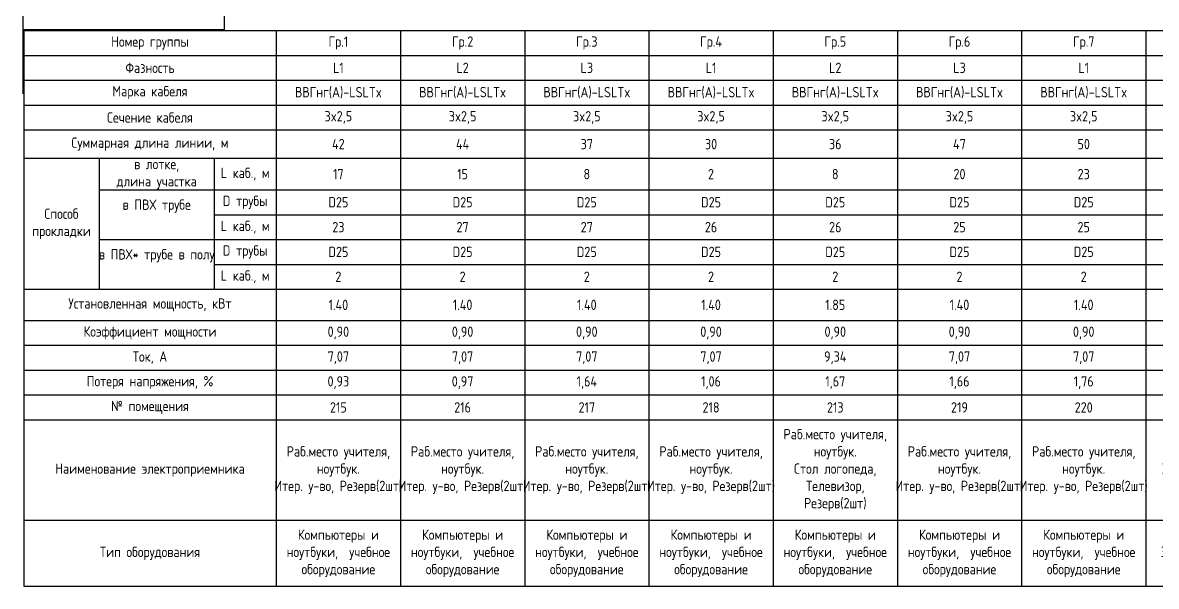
# Model space of a CAD drawing. Header units: millimetres. Extents: x -32 to 417638015, y -35 to 175284279.
# Drawn here: x 893421 to 920799, y 30872 to 44491 of the extents above; entities that cross this region are included whole.
import ezdxf

# ---------------------------------------------------------------- set-up
doc = ezdxf.new("R2010")
doc.units = ezdxf.units.MM
doc.layers.add('A-ANNO-NOTE', color=7, linetype='Continuous', lineweight=5)
doc.styles.add('Arial Narrow', font='GOST_Common.ttf', dxfattribs={"width": 0.9, "height": 2.5})
doc.styles.add('ISOCPEUR', font='isocpeur.ttf', dxfattribs={"width": 0.85, "height": 275})

# ---------------------------------------------------------------- blocks, each defined once
blk = doc.blocks.new('TSL_Пояснение для щита - TSL_Пояснение для щита-779833-ЩТ-1_1 _Р_ _')
blk.add_line((-75.05, 36.82), (-26.45, 36.82))
blk.add_line((-75.05, 36.82), (-26.45, 36.82))
blk.add_lwpolyline([(-75.05, 150), (-26.5, 150), (-26.5, 8.18), (-75.05, 8.18)], close=True)
at = {"layer": 'A-ANNO-NOTE', "lineweight": 30}
for p, q in [((-75, 130), (-26.41, 130)), ((-75, 100), (-26.41, 100)), ((-75, 70.67), (-26.41, 70.67))]:
    blk.add_line(p, q, dxfattribs=at)
at = {"insert": (-50.75, 16.14), "char_height": 2.5, "width": 48.595, "attachment_point": 5, "style": 'ISOCPEUR'}
blk.add_mtext('Условное обозначение', dxfattribs=at)
at = {"layer": 'A-ANNO-NOTE', "char_height": 2.5, "style": 'Arial Narrow'}
for s, insert, width, attachment_point in [('\\pxqc;Источник питания', (-50.7, 140), 48.5948, 5), ('\\fArial Narrow|b0|i0|c204|p34|; ', (-42.14, 141.21), 0.962, 1), ('\\pxqc;Аппарат на вводе \\P(выключатель автоматический или выключатель нагрузки): \\Pномер; тип; ток расцепителя или номинальный ток, А', (-51.01, 115), 49.2171, 5), ('\\fArial Narrow|b0|i0|c204|p34|; ', (-43.26, 124.54), 0.962, 1), ('\\fArial Narrow|b0|i0|c204|p34|; ', (-39.29, 124.54), 0.962, 1), ('\\fArial Narrow|b0|i0|c204|p34|; ', (-47.03, 120.38), 0.962, 1), ('\\fArial Narrow|b0|i0|c204|p34|; ', (-24.74, 120.38), 0.962, 1), ('\\fArial Narrow|b0|i0|c204|p34|; ', (-19.11, 120.38), 0.962, 1), ('\\fArial Narrow|b0|i0|c204|p34|; ', (-40.55, 116.21), 0.962, 1), ('\\fArial Narrow|b0|i0|c204|p34|; ', (-53.84, 112.04), 0.962, 1), ('\\fArial Narrow|b0|i0|c204|p34|; ', (-35.85, 112.04), 0.962, 1), ('\\fArial Narrow|b0|i0|c204|p34|; ', (-30.23, 112.04), 0.962, 1), ('\\fArial Narrow|b0|i0|c204|p34|; ', (-11.04, 112.04), 0.962, 1), ('\\pxqc;Аппарат на линии: \\P\\pq*;номер; тип; ток расцепителя,  А; фаза', (-51.01, 87.5), 49.2171, 5), ('\\fArial Narrow|b0|i0|c204|p34|; ', (-43.7, 92.88), 0.962, 1), ('\\fArial Narrow|b0|i0|c204|p34|; ', (-39.73, 92.88), 0.962, 1), ('\\fArial Narrow|b0|i0|c204|p34|; ', (-58.58, 88.71), 0.962, 1), ('\\fArial Narrow|b0|i0|c204|p34|; ', (-37.62, 88.71), 0.962, 1), ('\\fArial Narrow|b0|i0|c204|p34|; ', (-10.36, 88.71), 0.481, 1), ('\\fArial Narrow|b0|i0|c204|p34|; ', (-43.17, 72.88), 0.962, 1), ('\\fArial Narrow|b0|i0|c204|p34|; ', (-54.55, 68.71), 0.962, 1), ('\\fArial Narrow|b0|i0|c204|p34|; ', (-48.93, 68.71), 0.962, 1), ('\\fArial Narrow|b0|i0|c204|p34|; ', (-39.2, 68.71), 0.962, 1), ('Пускатель магнитный\\P(УЗО или другие аппараты):\\Pномер; тип; номинальный ток,  А', (-50.7, 57.23), 48.5948, 5), ('\\fArial Narrow|b0|i0|c204|p34|; ', (-29.55, 64.54), 0.962, 1), ('\\fArial Narrow|b0|i0|c204|p34|; ', (-40.12, 10.8), 0.962, 1), ('\\fArial Narrow|b0|i0|c204|p34|; ', (-40.32, 6.63), 0.962, 1), ('\\fArial Narrow|b0|i0|c204|p34|; ', (-38.21, -3.79), 0.962, 1), ('\\fArial Narrow|b0|i0|c204|p34|; ', (-35.76, -43.79), 0.962, 1)]:
    blk.add_mtext(s, dxfattribs=dict(at, insert=insert, width=width, attachment_point=attachment_point))
at = {"layer": 'A-ANNO-NOTE', "char_height": 2.5, "width": 0.962, "attachment_point": 1, "rotation": 90, "style": 'Arial Narrow'}
for insert in [(-31.63, 55.01), (-27.46, 42.11), (-59.96, 39.75), (-31.63, 29.87)]:
    blk.add_mtext('\\fArial Narrow|b0|i0|c204|p34|; ', dxfattribs=dict(at, insert=insert))
blk = doc.blocks.new('*T1230')
at = {"color": 0, "linetype": 'ByBlock', "lineweight": -2, "transparency": 16777216}
for p, q in [((0, 0), (39097, 0)), ((0, 0), (0, -13428)), ((6097, 0), (6097, -13428)), ((9097, 0), (9097, -13428)), ((12097, 0), (12097, -13428)), ((15097, 0), (15097, -13428)), ((18097, 0), (18097, -13428)), ((21097, 0), (21097, -13428)), ((24097, 0), (24097, -13428)), ((27097, 0), (27097, -13428)), ((30097, 0), (30097, -13428)), ((33097, 0), (33097, -13428)), ((36097, 0), (36097, -13428)), ((39097, 0), (39097, -13428)), ((0, -600), (39097, -600)), ((0, -1200), (39097, -1200)), ((0, -1800), (39097, -1800)), ((0, -2400), (39097, -2400)), ((0, -3087), (39097, -3087)), ((1822, -3087), (1822, -6249)), ((4597, -3087), (4597, -6249)), ((1822, -3849), (39097, -3849)), ((4597, -4449), (39097, -4449)), ((1822, -5049), (39097, -5049)), ((4597, -5649), (39097, -5649)), ((0, -6249), (39097, -6249)), ((0, -7005), (39097, -7005)), ((0, -7605), (39097, -7605)), ((0, -8205), (39097, -8205)), ((0, -8805), (39097, -8805)), ((0, -9405), (39097, -9405)), ((0, -11833), (39097, -11833)), ((0, -13428), (39097, -13428))]:
    blk.add_line(p, q, dxfattribs=at)
at = {"color": 0, "transparency": 16777216, "attachment_point": 5, "style": 'ISOCPEUR'}
for s, insert, char_height, width in [('{\\fISOCPEUR|b0|i0|c0;Номер группы', (3048, -300), 250, 6076.6), ('Гр.1', (7597, -300), 250, 2980), ('Гр.2', (10597, -300), 250, 2980), ('Гр.3', (13597, -300), 250, 2980), ('Гр.4', (16597, -300), 250, 2980), ('Гр.5', (19597, -300), 250, 2980), ('Гр.6', (22597, -300), 250, 2980), ('Гр.7', (25597, -300), 250, 2980), ('Гр.8', (28597, -300), 250, 2980), ('Гр.9', (31597, -300), 250, 2980), ('Гр.10', (34597, -300), 250, 2980), ('{\\fISOCPEUR|b0|i0|c0;Фазность', (3048, -900), 250, 6076.6), ('L1', (7597, -900), 250, 2980), ('L2', (10597, -900), 250, 2980), ('L3', (13597, -900), 250, 2980), ('L1', (16597, -900), 250, 2980), ('L2', (19597, -900), 250, 2980), ('L3', (22597, -900), 250, 2980), ('L1', (25597, -900), 250, 2980), ('L2', (28597, -900), 250, 2980), ('L3', (31597, -900), 250, 2980), ('L1', (34597, -900), 250, 2980), ('{\\fISOCPEUR|b0|i0|c0;Марка кабеля', (3048, -1500), 250, 6076.6), ('ВВГнг(A)-LSLTx', (7597, -1500), 250, 2980), ('ВВГнг(A)-LSLTx', (10597, -1500), 250, 2980), ('ВВГнг(A)-LSLTx', (13597, -1500), 250, 2980), ('{\\fISOCPEUR|b0|i0|c0;ВВГнг(A)-LSLTx', (16597, -1500), 250, 2980), ('{\\fISOCPEUR|b0|i0|c0;ВВГнг(A)-LSLTx', (19597, -1500), 250, 2980), ('{\\fISOCPEUR|b0|i0|c0;ВВГнг(A)-LSLTx', (22597, -1500), 250, 2980), ('{\\fISOCPEUR|b0|i0|c0;ВВГнг(A)-LSLTx', (25597, -1500), 250, 2980), ('{\\fISOCPEUR|b0|i0|c0;ВВГнг(A)-LSLTx', (28597, -1500), 250, 2980), ('{\\fISOCPEUR|b0|i0|c0;ВВГнг(A)-LSLTx', (31597, -1500), 250, 2980), ('{\\fISOCPEUR|b0|i0|c0;Сечение кабеля', (3048, -2100), 250, 6076.6), ('3x2,5', (7597, -2100), 250, 2980), ('3x2,5', (10597, -2100), 250, 2980), ('3x2,5', (13597, -2100), 250, 2980), ('3x2,5', (16597, -2100), 250, 2980), ('3x2,5', (19597, -2100), 250, 2980), ('3x2,5', (22597, -2100), 250, 2980), ('3x2,5', (25597, -2100), 250, 2980), ('3x2,5', (28597, -2100), 250, 2980), ('3x2,5', (31597, -2100), 250, 2980), ('{\\fISOCPEUR|b0|i0|c0;Суммарная длина линии, м', (3048, -2743), 250, 6076.6), ('42', (7597, -2743), 250, 2980), ('44', (10597, -2743), 250, 2980), ('37', (13597, -2743), 250, 2980), ('30', (16597, -2743), 250, 2980), ('36', (19597, -2743), 250, 2980), ('47', (22597, -2743), 250, 2980), ('50', (25597, -2743), 250, 2980), ('17', (28597, -2743), 250, 2980), ('16', (31597, -2743), 250, 2980), ('321.3000', (37597, -2743), 50, 2980), ('в лотке, \\Pдлина участка', (3209, -3468), 250, 2755.56), ('L каб., м', (5347, -3468), 250, 1479.52), ('17', (7597, -3468), 250, 2980), ('15', (10597, -3468), 250, 2980), ('8', (13597, -3468), 250, 2980), ('2', (16597, -3468), 250, 2980), ('8', (19597, -3468), 250, 2980), ('20', (22597, -3468), 250, 2980), ('23', (25597, -3468), 250, 2980), ('11', (28597, -3468), 250, 2980), ('14', (31597, -3468), 250, 2980), ('118.0000', (37597, -3468), 50, 2980), ('в ПВХ трубе \\P  ', (3209, -4449), 250, 2755.56), ('D трубы', (5347, -4149), 250, 1479.52), ('D25 ', (7597, -4149), 250, 2980), ('D25 ', (10597, -4149), 250, 2980), ('D25 ', (13597, -4149), 250, 2980), ('D25 ', (16597, -4149), 250, 2980), ('D25 ', (19597, -4149), 250, 2980), ('D25 ', (22597, -4149), 250, 2980), ('D25 ', (25597, -4149), 250, 2980), ('D25 ', (28597, -4149), 250, 2980), ('D25 ', (31597, -4149), 250, 2980), ('Способ прокладки', (911, -4668), 250, 1801.52), ('L каб., м', (5347, -4749), 250, 1479.52), ('23', (7597, -4749), 250, 2980), ('27', (10597, -4749), 250, 2980), ('27', (13597, -4749), 250, 2980), ('26', (16597, -4749), 250, 2980), ('26', (19597, -4749), 250, 2980), ('25', (22597, -4749), 250, 2980), ('25', (25597, -4749), 250, 2980), ('6', (28597, -4749), 250, 2980), ('2', (31597, -4749), 250, 2980), ('189.3000', (37597, -4749), 50, 2980), ('D трубы', (5347, -5349), 250, 1479.52), ('в ПВХ* трубе в полу \\P  ', (3209, -5649), 250, 2755.56), ('D25 ', (7597, -5349), 250, 2980), ('D25 ', (10597, -5349), 250, 2980), ('D25 ', (13597, -5349), 250, 2980), ('D25 ', (16597, -5349), 250, 2980), ('D25 ', (19597, -5349), 250, 2980), ('D25 ', (22597, -5349), 250, 2980), ('D25 ', (25597, -5349), 250, 2980), ('D25 ', (28597, -5349), 250, 2980), ('D25 ', (31597, -5349), 250, 2980), ('L каб., м', (5347, -5949), 250, 1479.52), ('2', (7597, -5949), 250, 2980), ('2', (10597, -5949), 250, 2980), ('2', (13597, -5949), 250, 2980), ('2', (16597, -5949), 250, 2980), ('2', (19597, -5949), 250, 2980), ('2', (22597, -5949), 250, 2980), ('2', (25597, -5949), 250, 2980), ('0', (28597, -5949), 250, 2980), ('0', (31597, -5949), 250, 2980), ('Установленная мощность, кВт', (3048, -6627), 250, 6076.6), ('1.40', (7597, -6627), 250, 2980), ('1.40', (10597, -6627), 250, 2980), ('1.40', (13597, -6627), 250, 2980), ('1.40', (16597, -6627), 250, 2980), ('1.85', (19597, -6627), 250, 2980), ('1.40', (22597, -6627), 250, 2980), ('1.40', (25597, -6627), 250, 2980), ('1.60', (28597, -6627), 250, 2980), ('1.60', (31597, -6627), 250, 2980), ('13.4500', (37597, -6627), 50, 2980), ('Коэффициент мощности', (3048, -7305), 250, 6076.6), ('0,90', (7597, -7305), 250, 2980), ('0,90', (10597, -7305), 250, 2980), ('0,90', (13597, -7305), 250, 2980), ('0,90', (16597, -7305), 250, 2980), ('0,90', (19597, -7305), 250, 2980), ('0,90', (22597, -7305), 250, 2980), ('0,90', (25597, -7305), 250, 2980), ('0,80', (28597, -7305), 250, 2980), ('0,80', (31597, -7305), 250, 2980), ('0.8500', (37597, -7305), 50, 2980), ('Ток, А', (3048, -7905), 250, 6076.6), ('7,07', (7597, -7905), 250, 2980), ('7,07', (10597, -7905), 250, 2980), ('7,07', (13597, -7905), 250, 2980), ('7,07', (16597, -7905), 250, 2980), ('9,34', (19597, -7905), 250, 2980), ('7,07', (22597, -7905), 250, 2980), ('7,07', (25597, -7905), 250, 2980), ('9,09', (28597, -7905), 250, 2980), ('9,09', (31597, -7905), 250, 2980), ('24,04', (37597, -7905), 50, 2980), ('{\\fISOCPEUR|b0|i0|c0;Потеря напряжения, %', (3048, -8505), 250, 6076.6), ('0,93', (7597, -8505), 250, 2980), ('0,97', (10597, -8505), 250, 2980), ('1,64', (13597, -8505), 250, 2980), ('1,06', (16597, -8505), 250, 2980), ('1,67', (19597, -8505), 250, 2980), ('1,66', (22597, -8505), 250, 2980), ('1,76', (25597, -8505), 250, 2980), ('0,84', (28597, -8505), 250, 2980), ('0,80', (31597, -8505), 250, 2980), ('{\\fISOCPEUR|b0|i0|c0;№ помещения', (3048, -9105), 250, 6076.6), ('215', (7597, -9105), 250, 2980), ('216', (10597, -9105), 250, 2980), ('217', (13597, -9105), 250, 2980), ('218', (16597, -9105), 250, 2980), ('213', (19597, -9105), 250, 2980), ('219', (22597, -9105), 250, 2980), ('220', (25597, -9105), 250, 2980), ('209', (28597, -9105), 250, 2980), ('211', (31597, -9105), 250, 2980), ('Раб.место учителя, ноутбук.\\P{\\W0.85;\\C256;Стол логопеда, }Телевизор, Резерв(2шт)', (19597, -10619), 250, 2980), ('Раб.место учителя, ноутбук.\\PИтер. у-во, Резерв(2шт)', (7597, -10619), 250, 2980), ('Раб.место учителя, ноутбук.\\PИтер. у-во, Резерв(2шт)', (10597, -10619), 250, 2980), ('Раб.место учителя, ноутбук.\\PИтер. у-во, Резерв(2шт)', (13597, -10619), 250, 2980), ('Раб.место учителя, ноутбук.\\PИтер. у-во, Резерв(2шт)', (16597, -10619), 250, 2980), ('Раб.место учителя, ноутбук.\\PИтер. у-во, Резерв(2шт)', (22597, -10619), 250, 2980), ('Раб.место учителя, ноутбук.\\PИтер. у-во, Резерв(2шт)', (25597, -10619), 250, 2980), ('Наименование электроприемника', (3048, -10619), 250, 6076.6), ('Электросушитель', (28597, -10619), 250, 2980), ('Электросушитель', (31597, -10619), 250, 2980), ('Компьютеры и ноутбуки,  учебное оборудование', (7597, -12631), 250, 2980), ('Компьютеры и ноутбуки,  учебное оборудование', (10597, -12631), 250, 2980), ('Компьютеры и ноутбуки,  учебное оборудование', (13597, -12631), 250, 2980), ('Компьютеры и ноутбуки,  учебное оборудование', (16597, -12631), 250, 2980), ('Компьютеры и ноутбуки,  учебное оборудование', (19597, -12631), 250, 2980), ('Компьютеры и ноутбуки,  учебное оборудование', (22597, -12631), 250, 2980), ('Компьютеры и ноутбуки,  учебное оборудование', (25597, -12631), 250, 2980), ('Тип оборудования', (3048, -12631), 250, 6076.6), ('Электросушители', (28597, -12631), 250, 2980), ('Электросушители', (31597, -12631), 250, 2980), ('Резерв', (34597, -12631), 250, 2980)]:
    blk.add_mtext(s, dxfattribs=dict(at, insert=insert, char_height=char_height, width=width))

msp = doc.modelspace()

# ---------------------------------------------------------------- linework, layer by layer
at = {"color": 7}
msp.add_line((893431, 44153), (893431, 42768), dxfattribs=at)
msp.add_lwpolyline([(893431, 42768), (893431, 44768)])

# ---------------------------------------------------------------- block references
at = {"xscale": 100, "yscale": 100, "zscale": 100}
msp.add_blockref('TSL_Пояснение для щита - TSL_Пояснение для щита-779833-ЩТ-1_1 _Р_ _', (900936, 43498), dxfattribs=at)
msp.add_blockref('*T1230', (893448, 44300))

doc.saveas('drawing.dxf')
